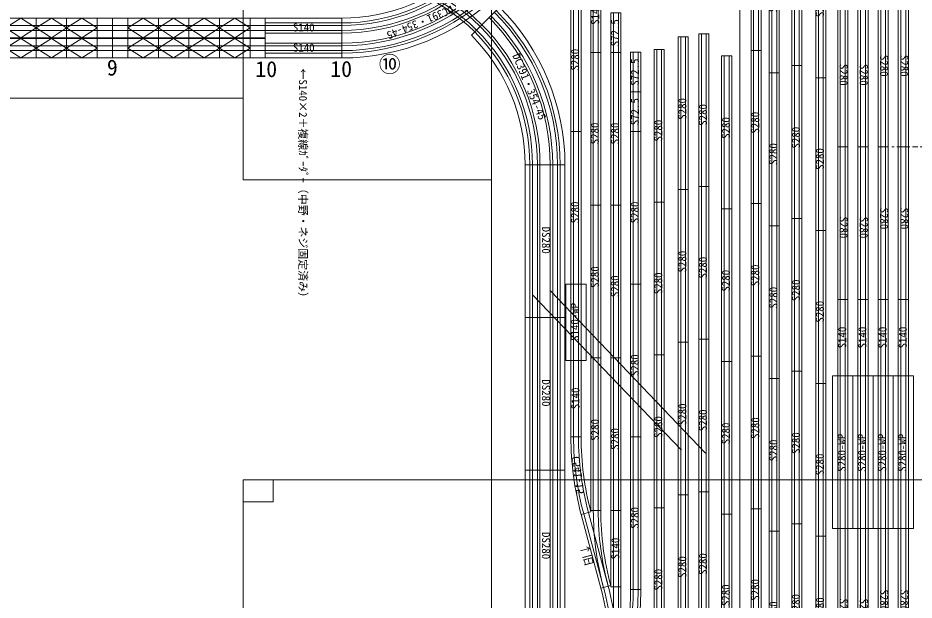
# Model space of a CAD drawing. Units: millimetres, scale not verified. Extents: x -3071 to 7470, y -7531 to 4357.
# Drawn here: x 2434 to 4076, y -2287 to -1220 of the extents above; entities that cross this region are included whole.
import ezdxf
from ezdxf.enums import TextEntityAlignment as Align

# ---------------------------------------------------------------- set-up
doc = ezdxf.new("R2010")
doc.units = ezdxf.units.MM
doc.header["$LTSCALE"] = 8
doc.linetypes.add('DASHED1', pattern=[1.8, 1.2, -0.6])
for name, color, linetype, lineweight in [('0-0', 7, 'Continuous', 9), ('0-6', 3, 'Continuous', 9), ('0-7', 4, 'Continuous', 9), ('0-8', 3, 'Continuous', 9), ('0-A', 3, 'Continuous', 9)]:
    doc.layers.add(name, color=color, linetype=linetype, lineweight=lineweight)
doc.styles.add('ＭＳ ゴシック', font='')
doc.styles.get('ＭＳ ゴシック').set_extended_font_data('MS Gothic')

# ---------------------------------------------------------------- blocks, each defined once
blk = doc.blocks.new('2人掛け机共通')
at = {"layer": '0-7'}
for p, q in [((1164, 400), (1164, 455)), ((1204, 400), (1164, 400))]:
    blk.add_line(p, q, dxfattribs=at)
at = {"layer": '0-7', "color": 6}
blk.add_lwpolyline([(0, 0), (1204, 0), (1204, 455), (0, 455)], close=True, dxfattribs=at)
at = {"layer": '0-7'}
blk.add_lwpolyline([(40, 455), (40, 400), (0, 400)], dxfattribs=at)
blk = doc.blocks.new('1人掛け机')
at = {"layer": '0-7'}
for p, q in [((614, 400), (614, 455)), ((654, 400), (614, 400))]:
    blk.add_line(p, q, dxfattribs=at)
at = {"layer": '0-7', "color": 1}
for p, q in [((614, 400), (648.5, 449.5)), ((614, 449.5), (648.5, 400))]:
    blk.add_line(p, q, dxfattribs=at)
at = {"layer": '0-7', "color": 6}
blk.add_lwpolyline([(0, 0), (654, 0), (654, 455), (0, 455)], close=True, dxfattribs=at)
blk = doc.blocks.new('2人掛け机共通(1)')
at = {"layer": '0-7'}
for p, q in [((0, 55), (40, 55)), ((40, 55), (40, 0))]:
    blk.add_line(p, q, dxfattribs=at)
at = {"layer": '0-7', "color": 6}
blk.add_lwpolyline([(0, 0), (1204, 0), (1204, 455), (0, 455)], close=True, dxfattribs=at)
at = {"layer": '0-7'}
blk.add_lwpolyline([(40, 455), (40, 400), (0, 400)], dxfattribs=at)
blk = doc.blocks.new('2人掛け机左')
at = {"layer": '0-7', "color": 1}
for p, q in [((5.5, 400), (40, 449.5)), ((40, 400), (5.5, 449.5))]:
    blk.add_line(p, q, dxfattribs=at)
at = {"layer": '0-7', "color": 6}
blk.add_lwpolyline([(0, 0), (1204, 0), (1204, 455), (0, 455)], close=True, dxfattribs=at)
at = {"layer": '0-7'}
blk.add_lwpolyline([(40, 455), (40, 400), (0, 400)], dxfattribs=at)
blk = doc.blocks.new('2人掛け机右')
at = {"layer": '0-7'}
for p, q in [((1164, 400), (1164, 455)), ((1204, 400), (1164, 400))]:
    blk.add_line(p, q, dxfattribs=at)
at = {"layer": '0-7', "color": 1}
for p, q in [((1164, 400), (1198.5, 449.5)), ((1164, 449.5), (1198.5, 400))]:
    blk.add_line(p, q, dxfattribs=at)
at = {"layer": '0-7', "color": 6}
blk.add_lwpolyline([(0, 0), (1204, 0), (1204, 455), (0, 455)], close=True, dxfattribs=at)
blk = doc.blocks.new('N_TOMIX _ DC391・354-45')
at = {"layer": '0-0'}
for p, q in [((0, -8.75), (0, 64.25)), ((237.588, -107.162), (289.207, -55.543))]:
    blk.add_line(p, q, dxfattribs=at)
at = {"layer": '0-0', "color": 3}
for radius in [409, 336]:
    blk.add_arc((0, -344.75), radius, 45, 90, dxfattribs=at)
at = {"layer": '0-0'}
for radius in [400.25, 381.75, 363.25, 344.75]:
    blk.add_arc((0, -344.75), radius, 45, 90, dxfattribs=at)
at = {"layer": '0-0', "color": 2}
for radius in [395.5, 386.5, 358.5, 349.5]:
    blk.add_arc((0, -344.75), radius, 45, 90, dxfattribs=at)
at = {"layer": '0-0', "color": 3, "style": 'ＭＳ ゴシック'}
blk.add_text('DC391・354-45', height=14.66, rotation=337.5, dxfattribs=at).set_placement((77.306, 13.806), align=Align.BOTTOM_LEFT)
blk = doc.blocks.new('N_TOMIX _ トラス鉄橋')
at = {"layer": '0-0', "color": 4}
for p, q in [((28, 27.25), (28, -8.75)), ((84, 27.25), (84, -8.75)), ((140, 27.25), (140, -8.75)), ((196, 27.25), (196, -8.75)), ((252, 27.25), (252, -8.75)), ((280, -8.75), (280, 27.25)), ((0, -8.75), (280, -8.75))]:
    blk.add_line(p, q, dxfattribs=at)
at = {"layer": '0-0', "color": 2}
for p, q in [((0, 13.75), (280, 13.75)), ((0, 4.75), (280, 4.75))]:
    blk.add_line(p, q, dxfattribs=at)
at = {"layer": '0-0', "color": 4}
blk.add_lwpolyline([(280, 27.25), (0, 27.25), (0, -8.75)], dxfattribs=at)
blk.add_lwpolyline([(28, 9.25), (56, 27.25), (84, 9.25), (112, 27.25), (140, 9.25), (168, 27.25), (196, 9.25), (224, 27.25), (252, 9.25), (224, -8.75), (196, 9.25), (168, -8.75), (140, 9.25), (112, -8.75), (84, 9.25), (56, -8.75)], close=True, dxfattribs=at)
blk = doc.blocks.new('N_TOMIX _ 複線ガーダー橋')
at = {"layer": '0-0', "color": 4}
for p, q in [((0, 64.25), (0, -8.75)), ((0, 64.25), (140, 64.25)), ((140, 55.5), (0, 55.5)), ((140, -8.75), (140, 64.25)), ((0, 37), (5, 37)), ((140, 37), (135, 37)), ((0, 18.5), (5, 18.5)), ((140, 18.5), (135, 18.5)), ((0, 0), (140, 0)), ((140, -8.75), (0, -8.75))]:
    blk.add_line(p, q, dxfattribs=at)
blk = doc.blocks.new('N_TOMIX _ S140(1)')
at = {"layer": '0-0'}
for p, q in [((0, 18.5), (0, 0)), ((0, 18.5), (140, 18.5)), ((140, 18.5), (140, 0)), ((0, 0), (140, 0))]:
    blk.add_line(p, q, dxfattribs=at)
at = {"layer": '0-0', "color": 2}
for p, q in [((0, 13.75), (140, 13.75)), ((0, 4.75), (140, 4.75))]:
    blk.add_line(p, q, dxfattribs=at)
at = {"layer": '0-0', "color": 3, "style": 'ＭＳ ゴシック'}
blk.add_text('S140', height=14.66, dxfattribs=at).set_placement((50.419, -1.451), align=Align.BOTTOM_LEFT)
blk = doc.blocks.new('N_TOMIX _ C354-45')
at = {"layer": '0-0'}
for p, q in [((0, 0), (0, 18.5)), ((243.775, -100.975), (256.857, -87.893))]:
    blk.add_line(p, q, dxfattribs=at)
for radius in [363.25, 344.75]:
    blk.add_arc((0, -344.75), radius, 45, 90, dxfattribs=at)
at = {"layer": '0-0', "color": 2}
for radius in [358.5, 349.5]:
    blk.add_arc((0, -344.75), radius, 45, 90, dxfattribs=at)
at = {"layer": '0-0', "color": 3, "style": 'ＭＳ ゴシック'}
blk.add_text('C354-45', height=14.66, rotation=337.5, dxfattribs=at).set_placement((98.598, -12.705), align=Align.BOTTOM_LEFT)
blk = doc.blocks.new('N_TOMIX _ DS280')
at = {"layer": '0-0', "color": 3}
for p, q in [((0, 64.25), (280, 64.25)), ((0, -8.75), (280, -8.75))]:
    blk.add_line(p, q, dxfattribs=at)
at = {"layer": '0-0'}
for p, q in [((0, 64.25), (0, -8.75)), ((0, 55.5), (280, 55.5)), ((280, 64.25), (280, -8.75)), ((0, 37), (280, 37)), ((0, 18.5), (280, 18.5)), ((0, 0), (280, 0))]:
    blk.add_line(p, q, dxfattribs=at)
at = {"layer": '0-0', "color": 2}
for p, q in [((0, 50.75), (280, 50.75)), ((0, 41.75), (280, 41.75)), ((0, 13.75), (280, 13.75)), ((0, 4.75), (280, 4.75))]:
    blk.add_line(p, q, dxfattribs=at)
at = {"layer": '0-0', "color": 3, "style": 'ＭＳ ゴシック'}
blk.add_text('DS280', height=14.66, dxfattribs=at).set_placement((113.139, 17.814), align=Align.BOTTOM_LEFT)
blk = doc.blocks.new('N_TOMIX _ S280(1)')
at = {"layer": '0-0'}
for p, q in [((0, 18.5), (280, 18.5)), ((0, 18.5), (0, 0)), ((280, 18.5), (280, 0)), ((0, 0), (280, 0))]:
    blk.add_line(p, q, dxfattribs=at)
at = {"layer": '0-0', "color": 2}
for p, q in [((0, 13.75), (280, 13.75)), ((0, 4.75), (280, 4.75))]:
    blk.add_line(p, q, dxfattribs=at)
at = {"layer": '0-0', "color": 3, "style": 'ＭＳ ゴシック'}
blk.add_text('S280', height=14.66, dxfattribs=at).set_placement((127.953, -0.977), align=Align.BOTTOM_LEFT)
blk = doc.blocks.new('N_TOMIX _ S280')
at = {"layer": '0-0'}
for p, q in [((0, 18.5), (280, 18.5)), ((0, 18.5), (0, 0)), ((280, 18.5), (280, 0)), ((0, 0), (280, 0))]:
    blk.add_line(p, q, dxfattribs=at)
at = {"layer": '0-0', "color": 2}
for p, q in [((0, 13.75), (280, 13.75)), ((0, 4.75), (280, 4.75))]:
    blk.add_line(p, q, dxfattribs=at)
at = {"layer": '0-0', "color": 3, "style": 'ＭＳ ゴシック'}
blk.add_text('S280', height=14.66, dxfattribs=at).set_placement((111.392, -0.795), align=Align.BOTTOM_LEFT)
blk = doc.blocks.new('N_KATO _ R315-45')
at = {"layer": '0-0'}
for p, q in [((213.9, 113.6), (231.577, 95.923)), ((0, 25), (0, 0))]:
    blk.add_line(p, q, dxfattribs=at)
for radius in [302.5, 327.5]:
    blk.add_arc((0, 327.5), radius, 270, 315, dxfattribs=at)
at = {"layer": '0-0', "color": 2}
for radius in [310.5, 319.5]:
    blk.add_arc((0, 327.5), radius, 270, 315, dxfattribs=at)
at = {"layer": '0-6', "style": 'ＭＳ ゴシック'}
blk.add_text('R315-45', height=14.66, rotation=22.5, dxfattribs=at).set_placement((90.671, 14.607), align=Align.BOTTOM_LEFT)
blk = doc.blocks.new('N_KATO _ R282-45')
at = {"layer": '0-0'}
for p, q in [((190.565, 103.935), (208.243, 86.257)), ((0, 25), (0, 0))]:
    blk.add_line(p, q, dxfattribs=at)
for radius in [269.5, 294.5]:
    blk.add_arc((0, 294.5), radius, 270, 315, dxfattribs=at)
at = {"layer": '0-0', "color": 2}
for radius in [277.5, 286.5]:
    blk.add_arc((0, 294.5), radius, 270, 315, dxfattribs=at)
at = {"layer": '0-6', "style": 'ＭＳ ゴシック'}
blk.add_text('R282-45', height=14.66, rotation=22.5, dxfattribs=at).set_placement((77.634, 11.481), align=Align.BOTTOM_LEFT)
blk = doc.blocks.new('N_TOMIX _\u3000S280_WP')
at = {"layer": '0-0'}
for p, q in [((0, 27.75), (0, -9.25)), ((0, 18.5), (280, 18.5)), ((280, 27.75), (280, -9.25)), ((0, 0), (280, 0))]:
    blk.add_line(p, q, dxfattribs=at)
at = {"layer": '0-0', "color": 4}
for p, q in [((0, 27.75), (280, 27.75)), ((0, -9.25), (280, -9.25))]:
    blk.add_line(p, q, dxfattribs=at)
at = {"layer": '0-0', "color": 2}
for p, q in [((0, 13.75), (280, 13.75)), ((0, 4.75), (280, 4.75))]:
    blk.add_line(p, q, dxfattribs=at)
at = {"layer": '0-0', "color": 3, "style": 'ＭＳ ゴシック'}
blk.add_text('S280-WP', height=14.66, dxfattribs=at).set_placement((104.266, -0.65), align=Align.BOTTOM_LEFT)
blk = doc.blocks.new('N_TOMIX _ S72.5')
at = {"layer": '0-0'}
for p, q in [((0, 18.5), (72.469, 18.5)), ((0, 18.5), (0, 0)), ((72.469, 0), (72.469, 18.5)), ((0, 0), (72.469, 0))]:
    blk.add_line(p, q, dxfattribs=at)
at = {"layer": '0-0', "color": 2}
for p, q in [((0, 13.75), (72.469, 13.75)), ((0, 4.75), (72.469, 4.75))]:
    blk.add_line(p, q, dxfattribs=at)
at = {"layer": '0-0', "color": 3, "style": 'ＭＳ ゴシック'}
blk.add_text('S72.5', height=14.66, dxfattribs=at).set_placement((11.097, -0.941), align=Align.BOTTOM_LEFT)
blk = doc.blocks.new('N_TOMIX _ C541-15')
at = {"layer": '0-0'}
for p, q in [((0, 185), (0, 0)), ((1376.06, -181.16), (1423.94, -2.47))]:
    blk.add_line(p, q, dxfattribs=at)
for radius in [5501.69, 5316.69]:
    blk.add_arc((0, -5316.68), radius, 75, 90, dxfattribs=at)
at = {"layer": '0-0', "color": 2}
for radius in [5454.19, 5364.19]:
    blk.add_arc((0, -5316.68), radius, 75, 90, dxfattribs=at)
at = {"layer": '0-0', "color": 3, "style": 'ＭＳ ゴシック'}
blk.add_text('C541-15', height=146.6, rotation=352.5, dxfattribs=at).set_placement((342.55, -12.14), align=Align.BOTTOM_LEFT)
blk = doc.blocks.new('N_TOMIX _ PL541-15')
at = {"layer": '0-0'}
for p, q in [((142.415, 18.749), (137.627, 36.619)), ((0, 0), (0, 18.5)), ((140, 18.5), (142.415, 18.749)), ((140, 18.5), (140, 0)), ((0, 0), (140, 0))]:
    blk.add_line(p, q, dxfattribs=at)
at = {"layer": '0-0', "color": 2}
for p, q in [((0, 13.75), (140, 13.75)), ((0, 4.75), (140, 4.75))]:
    blk.add_line(p, q, dxfattribs=at)
at = {"layer": '0-0'}
blk.add_arc((0, 550.25), 531.75, 270, 285, dxfattribs=at)
at = {"layer": '0-0', "color": 2}
for radius in [536.5, 545.5]:
    blk.add_arc((0, 550.25), radius, 270, 285, dxfattribs=at)
blk = doc.blocks.new('N_TOMIX _ PR541-15(11)')
at = {"layer": '0-0'}
for p, q in [((0, 18.5), (140, 18.5)), ((0, 18.5), (0, 0)), ((140, 0), (140, 18.5)), ((142.415, -0.249), (140, 0)), ((142.415, -0.249), (137.627, -18.119))]:
    blk.add_line(p, q, dxfattribs=at)
at = {"layer": '0-0', "color": 2}
for p, q in [((0, 13.75), (140, 13.75)), ((0, 4.75), (140, 4.75))]:
    blk.add_line(p, q, dxfattribs=at)
for radius in [545.5, 536.5]:
    blk.add_arc((0, -531.75), radius, 75, 90, dxfattribs=at)
at = {"layer": '0-0'}
blk.add_arc((0, -531.75), 531.75, 75, 90, dxfattribs=at)
blk = doc.blocks.new('N_TOMIX _\u3000S140_WP')
at = {"layer": '0-0'}
for p, q in [((0, 27.75), (0, -9.25)), ((0, 18.5), (140, 18.5)), ((140, 27.75), (140, -9.25)), ((0, 0), (140, 0))]:
    blk.add_line(p, q, dxfattribs=at)
at = {"layer": '0-0', "color": 4}
for p, q in [((0, 27.75), (140, 27.75)), ((0, -9.25), (140, -9.25))]:
    blk.add_line(p, q, dxfattribs=at)
at = {"layer": '0-0', "color": 2}
for p, q in [((0, 13.75), (140, 13.75)), ((0, 4.75), (140, 4.75))]:
    blk.add_line(p, q, dxfattribs=at)
at = {"layer": '0-0', "color": 3, "style": 'ＭＳ ゴシック'}
blk.add_text('S140-WP', height=14.66, dxfattribs=at).set_placement((35.715, -0.359), align=Align.BOTTOM_LEFT)

msp = doc.modelspace()

# ---------------------------------------------------------------- linework, layer by layer
at = {"layer": '0-6', "color": 4, "linetype": 'DASHED1'}
msp.add_line((4240.699, -1456.139), (4034.794, -1456.139), dxfattribs=at)
at = {"layer": '0-8', "color": 5}
for p, q in [((3409.303, -1720.344), (3693.687, -2018.206)), ((3649.21, -2012.815), (3376.956, -1728.431))]:
    msp.add_line(p, q, dxfattribs=at)

# ---------------------------------------------------------------- block references
at = {"layer": '0-0'}
for name, p, rotation in [('N_TOMIX _ S280', (4009.731, -1176.478), 270), ('N_TOMIX _ S280', (4046.731, -1176.478), 270), ('N_TOMIX _ S280', (4009.731, -1456.478), 270), ('N_TOMIX _ S280', (4046.731, -1456.478), 270), ('N_TOMIX _ S140(1)', (4028.231, -1876.478), 90), ('N_TOMIX _ S140(1)', (4065.231, -1876.478), 90), ('N_TOMIX _\u3000S280_WP', (4028.231, -2156.478), 90), ('N_TOMIX _\u3000S280_WP', (4065.231, -2156.478), 90), ('N_TOMIX _ S280', (4009.731, -2156.478), 270), ('N_TOMIX _ S280', (4046.731, -2156.478), 270)]:
    msp.add_blockref(name, p, dxfattribs=dict(at, rotation=rotation))
at = {"layer": '0-6', "rotation": 225}
for name, p in [('N_KATO _ R315-45', (4194.732, -1038.931)), ('N_KATO _ R282-45', (4218.066, -1062.266))]:
    msp.add_blockref(name, p, dxfattribs=at)
at = {"layer": '0-7'}
for name, p, rotation in [('1人掛け机', (3301.481, -1517.074), 90), ('2人掛け机左', (3301.481, -863.074), 270), ('2人掛け机共通(1)', (3756.481, -863.074), 270), ('2人掛け机共通', (3301.481, -3271.074), 90), ('2人掛け机右', (3301.481, -2067.074), 270), ('2人掛け机共通(1)', (4211.481, -3271.074), 90)]:
    msp.add_blockref(name, p, dxfattribs=dict(at, rotation=rotation))
msp.add_blockref('2人掛け机共通', (1642.481, -1367.074), dxfattribs=at)
at = {"layer": '0-8'}
for name, p, rotation in [('N_TOMIX _ S280', (3795.36, -1280.089), 90), ('N_TOMIX _ S280', (3870.1, -1307.557), 90), ('N_TOMIX _ S280', (3828.648, -1320.984), 90), ('N_TOMIX _ S280', (3914.065, -1330.143), 90), ('N_TOMIX _ DC391・354-45', (3270.735, -1128.319), 225), ('N_TOMIX _ S280', (3465.469, -1428.06), 90), ('N_TOMIX _ S140(1)', (3501.635, -1283.247), 90), ('N_TOMIX _ S72.5', (3538.566, -1283.332), 90), ('N_TOMIX _ S280(1)', (3661.808, -1534.746), 90), ('N_TOMIX _ S280', (3699.712, -1529.267), 90), ('N_TOMIX _ S280', (3617.834, -1558.03), 90), ('N_TOMIX _ S280(1)', (3795.36, -1560.089), 90), ('N_TOMIX _ S280', (3501.635, -1563.247), 90), ('N_TOMIX _ S280', (3538.566, -1563.332), 90), ('N_TOMIX _ S72.5', (3574.804, -1355.611), 90), ('N_TOMIX _ S280(1)', (3741.573, -1569.836), 90), ('N_TOMIX _ S280(1)', (3870.1, -1587.557), 90), ('N_TOMIX _ S280', (3828.648, -1600.984), 90), ('N_TOMIX _ S280', (3914.065, -1610.143), 90), ('N_TOMIX _ S72.5', (3574.804, -1428.081), 90), ('N_TOMIX _ S280', (3465.469, -1708.06), 90), ('N_TOMIX _ S280', (3574.804, -1708.081), 90), ('N_TOMIX _ DS280', (3371.706, -1489.54), 270), ('N_TOMIX _ S280(1)', (3661.808, -1814.746), 90), ('N_TOMIX _ S280', (3699.712, -1809.267), 90), ('N_TOMIX _ S280', (3617.834, -1838.03), 90), ('N_TOMIX _ S280(1)', (3501.635, -1843.247), 90), ('N_TOMIX _ S280', (3538.566, -1843.332), 90), ('N_TOMIX _ S280(1)', (3741.573, -1849.836), 90), ('N_TOMIX _ S280(1)', (3795.36, -1840.089), 90), ('N_TOMIX _ S280(1)', (3870.1, -1867.557), 90), ('N_TOMIX _ S280(1)', (3828.648, -1880.984), 90), ('N_TOMIX _ S280', (3914.065, -1890.143), 90), ('N_TOMIX _\u3000S140_WP', (3465.469, -1848.06), 90), ('N_TOMIX _ S280', (3574.804, -1988.081), 90), ('N_TOMIX _ DS280', (3371.706, -1769.54), 270), ('N_TOMIX _ S280(1)', (3661.808, -2094.746), 90), ('N_TOMIX _ S280', (3699.712, -2089.267), 90), ('N_TOMIX _ S280(1)', (3617.834, -2118.03), 90), ('N_TOMIX _ S140(1)', (3465.469, -1988.06), 90), ('N_TOMIX _ S280(1)', (3501.701, -2123.268), 90), ('N_TOMIX _ S280', (3538.566, -2123.332), 90), ('N_TOMIX _ S280(1)', (3741.573, -2129.836), 90), ('N_TOMIX _ S280(1)', (3795.36, -2120.089), 90), ('N_TOMIX _ S280(1)', (3870.1, -2147.557), 90), ('N_TOMIX _ S280(1)', (3828.648, -2160.984), 90), ('N_TOMIX _ S280', (3914.065, -2170.143), 90), ('N_TOMIX _ S280', (3574.804, -2268.081), 90), ('N_TOMIX _ DS280', (3371.706, -2049.54), 270), ('N_TOMIX _ S280(1)', (3661.808, -2374.746), 90), ('N_TOMIX _ S280(1)', (3699.712, -2369.267), 90), ('N_TOMIX _ S280(1)', (3617.834, -2398.03), 90), ('N_TOMIX _ PR541-15(11)', (3519.82, -2260.895), 105), ('N_TOMIX _ S140(1)', (3538.566, -2263.332), 90), ('N_TOMIX _ S280', (3741.573, -2409.836), 90), ('N_TOMIX _ S280', (3795.36, -2400.089), 90), ('N_TOMIX _ S280', (3870.1, -2427.557), 90), ('N_TOMIX _ S280', (3828.648, -2440.984), 90), ('N_TOMIX _ S280(1)', (3914.065, -2450.143), 90), ('N_TOMIX _ PL541-15', (3538.569, -2403.31), 90)]:
    msp.add_blockref(name, p, dxfattribs=dict(at, rotation=rotation))
for name, p, xscale, yscale, rotation in [('N_TOMIX _ C354-45', (3026.953, -1144.787), -1, -1, 180), ('N_TOMIX _ DC391・354-45', (3270.731, -1245.765), -1, -1, 135), ('N_TOMIX _ C541-15', (3465.469, -1988.06), 0.1, -0.1, 270), ('N_TOMIX _ C541-15', (3538.185, -2405.708), 0.1, -0.1, 75)]:
    msp.add_blockref(name, p, dxfattribs=dict(at, xscale=xscale, yscale=yscale, rotation=rotation))
for name, p in [('N_TOMIX _ トラス鉄橋', (2326.96, -1247.794)), ('N_TOMIX _ トラス鉄橋', (2606.96, -1247.794)), ('N_TOMIX _ 複線ガーダー橋', (2886.96, -1284.794)), ('N_TOMIX _ S140(1)', (2886.96, -1247.794)), ('N_TOMIX _ トラス鉄橋', (2326.96, -1284.794)), ('N_TOMIX _ トラス鉄橋', (2606.96, -1284.794)), ('N_TOMIX _ S140(1)', (2886.96, -1284.794))]:
    msp.add_blockref(name, p, dxfattribs=at)
at = {"layer": '0-A'}
for name, p, rotation in [('N_TOMIX _ S280(1)', (3935.731, -1176.478), 270), ('N_TOMIX _ S280(1)', (3972.731, -1176.478), 270), ('N_TOMIX _ S280(1)', (3935.731, -1456.478), 270), ('N_TOMIX _ S280(1)', (3972.731, -1456.478), 270), ('N_TOMIX _ S140(1)', (3954.231, -1876.478), 90), ('N_TOMIX _ S140(1)', (3991.231, -1876.478), 90), ('N_TOMIX _\u3000S280_WP', (3954.231, -2156.478), 90), ('N_TOMIX _\u3000S280_WP', (3991.231, -2156.478), 90), ('N_TOMIX _ S280(1)', (3935.731, -2156.478), 270), ('N_TOMIX _ S280(1)', (3972.731, -2156.478), 270)]:
    msp.add_blockref(name, p, dxfattribs=dict(at, rotation=rotation))

# ---------------------------------------------------------------- texts
at = {"layer": '0-8', "style": 'ＭＳ ゴシック'}
for s, p in [('9', (2596.672, -1334.611)), ('⑩', (3094.879, -1328.535)), ('10', (2868.697, -1337.372)), ('10', (3005.953, -1337.096))]:
    msp.add_text(s, height=29.33, dxfattribs=at).set_placement(p, align=Align.BOTTOM_LEFT)
for s, rotation, p in [('←S140×2＋複線ｶﾞｰﾀﾞｰ（中野・ネジ固定済み）', 270, (2944.321, -1312.862)), ('↑旧', 285, (3459.129, -2188.162))]:
    msp.add_text(s, height=14.66, rotation=rotation, dxfattribs=at).set_placement(p, align=Align.BOTTOM_LEFT)

doc.saveas('drawing.dxf')
